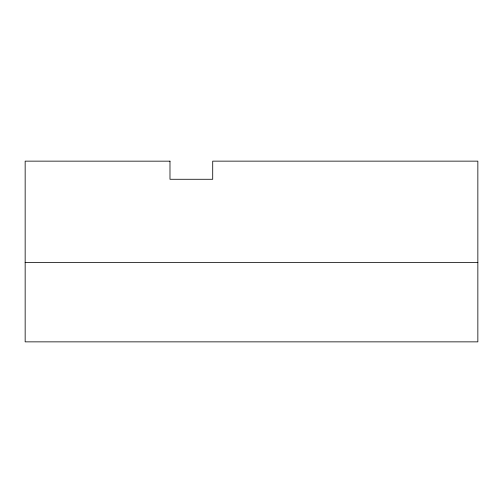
<?xml version="1.0" encoding="UTF-8"?>
<svg xmlns="http://www.w3.org/2000/svg" width="503" height="503" viewBox="0 0 503 503"><rect width="100%" height="100%" fill="white"/><g stroke="black" fill="none" stroke-linecap="round" stroke-linejoin="round"><path stroke-width="0.75" d="M25.15 262.572L477.85 262.547M169.983 161.167L25.156 161.142L25.156 341.858L477.85 341.858L477.85 161.142L212.719 161.142L212.712 179.275L169.983 179.275L169.989 161.142"/></g></svg>
